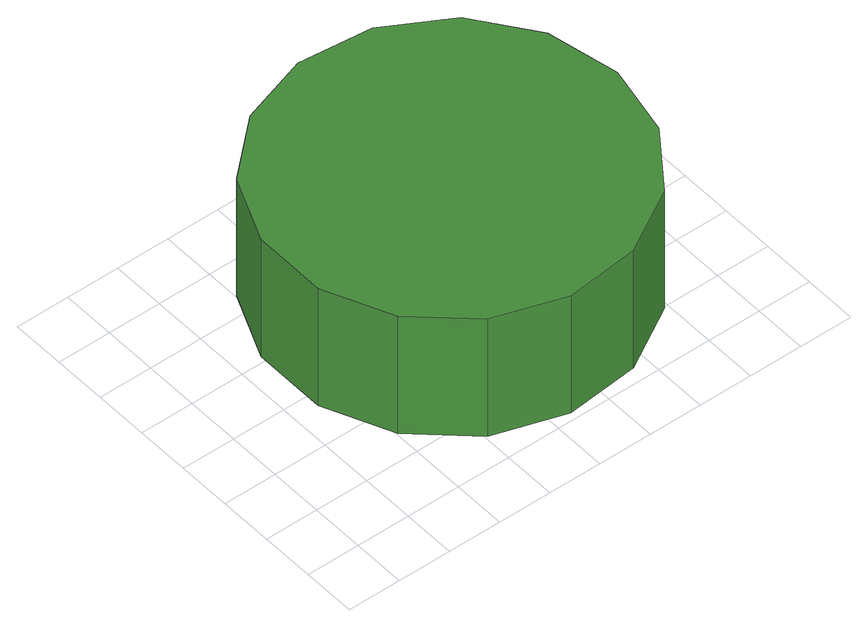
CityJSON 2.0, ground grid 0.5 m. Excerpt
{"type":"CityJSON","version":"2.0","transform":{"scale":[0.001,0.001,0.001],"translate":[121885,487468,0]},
"CityObjects":{
"tree1":{"type":"SolitaryVegetationObject","attributes":{"function":"something"},"geometry":[{"type":"MultiSurface","lod":"1","boundaries":[[[0,1,2,3,4,5,6,7,8,9,10,11,12,13,14]],[[15,16,17,18,19,20,21,22,23,24,25,26,27,28,29]],[[0,29,28,1]],[[1,28,27,2]],[[2,27,26,3]],[[3,26,25,4]],[[4,25,24,5]],[[5,24,23,6]],[[6,23,22,7]],[[7,22,21,8]],[[8,21,20,9]],[[9,20,19,10]],[[10,19,18,11]],[[11,18,17,12]],[[12,17,16,13]],[[13,16,15,14]],[[14,15,29,0]]]}]}
},
"vertices":[
[4006,1715,1773],[3863,2388,1773],[3459,2945,1773],[2863,3289,1773],[2179,3361,1773],[1524,3148,1773],[1013,2688,1773],[733,2059,1773],[733,1371,1773],[1013,743,1773],[1524,282,1773],[2179,70,1773],[2863,142,1773],[3459,486,1773],[3863,1042,1773],[3863,1042,503],[3459,486,503],[2863,142,503],[2179,70,503],[1524,282,503],[1013,743,503],[733,1371,503],[733,2059,503],[1013,2688,503],[1524,3148,503],[2179,3361,503],[2863,3289,503],[3459,2945,503],[3863,2388,503],[4006,1715,503]
]}
